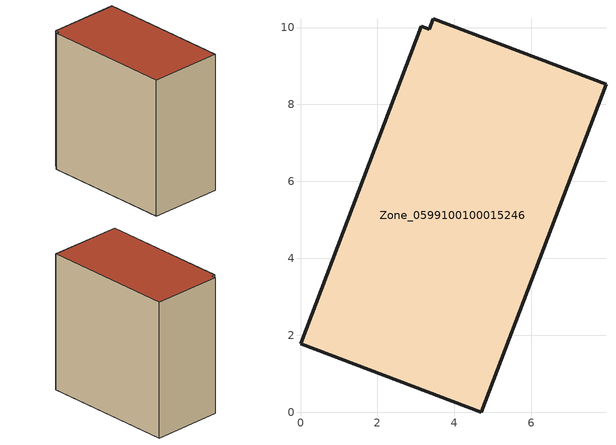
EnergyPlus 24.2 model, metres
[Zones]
Zone_0599100100015246
 floor ground (C_G): 3.34,9.96 3.45,10.23 7.94,8.52 4.7,0 0,1.79 3.14,10.04 z0
 wall outside (C_F): 0,1.79 4.7,0 7.94,8.52 3.45,10.23 3.34,9.96 3.14,10.04 0,1.79 z0:9.34
 roof outside (C_R): 3.45,10.23 3.34,9.96 3.14,10.04 0,1.79 4.7,0 7.94,8.52 z9.34
[BUILDING]
Pand.0599100100015246: North Axis=0; Terrain=City; Loads Convergence Tolerance Value=0.04; Temperature Convergence Tolerance Value=0.4; Solar Distribution=FullExterior; Maximum Number of Warmup Days=25; Minimum Number of Warmup Days=1
[Site:Location]
Rotterdam.The.Hague.AP_ZH_NLD Design_Conditions: Latitude=51.96; Longitude=4.45; Time Zone=1; Elevation=-4.5
[SITE:GROUNDTEMPERATURE:BUILDINGSURFACE]
18, 18, 18, 18, 18, 18, 18, 18, 18, 18, 18, 18
[MATERIAL] Thermal Absorptance=0.9; Solar Absorptance=0.7; Visible Absorptance=0.7
Name | Roughness | Thickness | Conductivity | Density | Specific Heat
G.TC.2015-2018 | MediumSmooth | 0.15 | 0.0428571 | 540 | 1210
F.TC.2015-2018 | Rough | 0.3 | 0.0666667 | 1920 | 840
R.TC.2015-2018 | MediumRough | 0.2 | 0.0333333 | 1500 | 1000
[CONSTRUCTION]
C_G: G.TC.2015-2018
C_F: F.TC.2015-2018
C_R: R.TC.2015-2018
[ZONE]
Zone_0599100100015246: Type=1; Multiplier=1; Ceiling Height=Autocalculate; Volume=Autocalculate; Floor Area=autocalculate; Part of Total Floor Area=Yes
[ZONEINFILTRATION:DESIGNFLOWRATE]
Infil_Zone_0599100100015246: Zone or ZoneList or Space or SpaceList=Zone_0599100100015246; Schedule=AlwaysOn; Design Flow Rate Calculation Method=Flow/Area; Flow Rate per Floor Area=0.0015; Constant Term Coefficient=1; Temperature Term Coefficient=0; Velocity Term Coefficient=0; Velocity Squared Term Coefficient=0
[HVACTEMPLATE:ZONE:IDEALLOADSAIRSYSTEM]
Zone_0599100100015246: Maximum Heating Supply Air Temperature=50; Minimum Cooling Supply Air Temperature=13; Maximum Heating Supply Air Humidity Ratio=0.0156; Minimum Cooling Supply Air Humidity Ratio=0.0077; Heating Limit=NoLimit; Cooling Limit=NoLimit; Dehumidification Control Type=ConstantSensibleHeatRatio; Cooling Sensible Heat Ratio=0.7; Dehumidification Setpoint=60; Humidification Control Type=None; Humidification Setpoint=30; Outdoor Air Method=None; Outdoor Air Flow Rate per Person=0.00944; Outdoor Air Flow Rate per Zone Floor Area=0; Outdoor Air Flow Rate per Zone=0; Demand Controlled Ventilation Type=None; Outdoor Air Economizer Type=NoEconomizer; Heat Recovery Type=None; Sensible Heat Recovery Effectiveness=0.7; Latent Heat Recovery Effectiveness=0.65
[ZONECONTROL:THERMOSTAT]
ThermostatControl_Zone_0599100100015246: Zone or ZoneList=Zone_0599100100015246; Control Type Schedule=DualSetpointControlType; Control 1=Thermostat_Zone_0599100100015246; Temperature Difference Between Cutout And Setpoint=0
[THERMOSTATSETPOINT:DUALSETPOINT]
Thermostat_Zone_0599100100015246: Heating Setpoint Temperature Schedule=HeatingSetpoint_Zone_0599100100015246; Cooling Setpoint Temperature Schedule=CoolingSetpoint_Zone_0599100100015246
[SCHEDULE:COMPACT]
HeatingSetpoint_Zone_0599100100015246: Through: 12/31, For: AllDays, Until: 24:00, 21
CoolingSetpoint_Zone_0599100100015246: Through: 12/31, For: AllDays, Until: 24:00, 24
DualSetpointControlType: Through: 12/31, For: AllDays, Until: 24:00, 4
AlwaysOn: Through: 12/31, For: AllDays, Until: 24:00, 1
